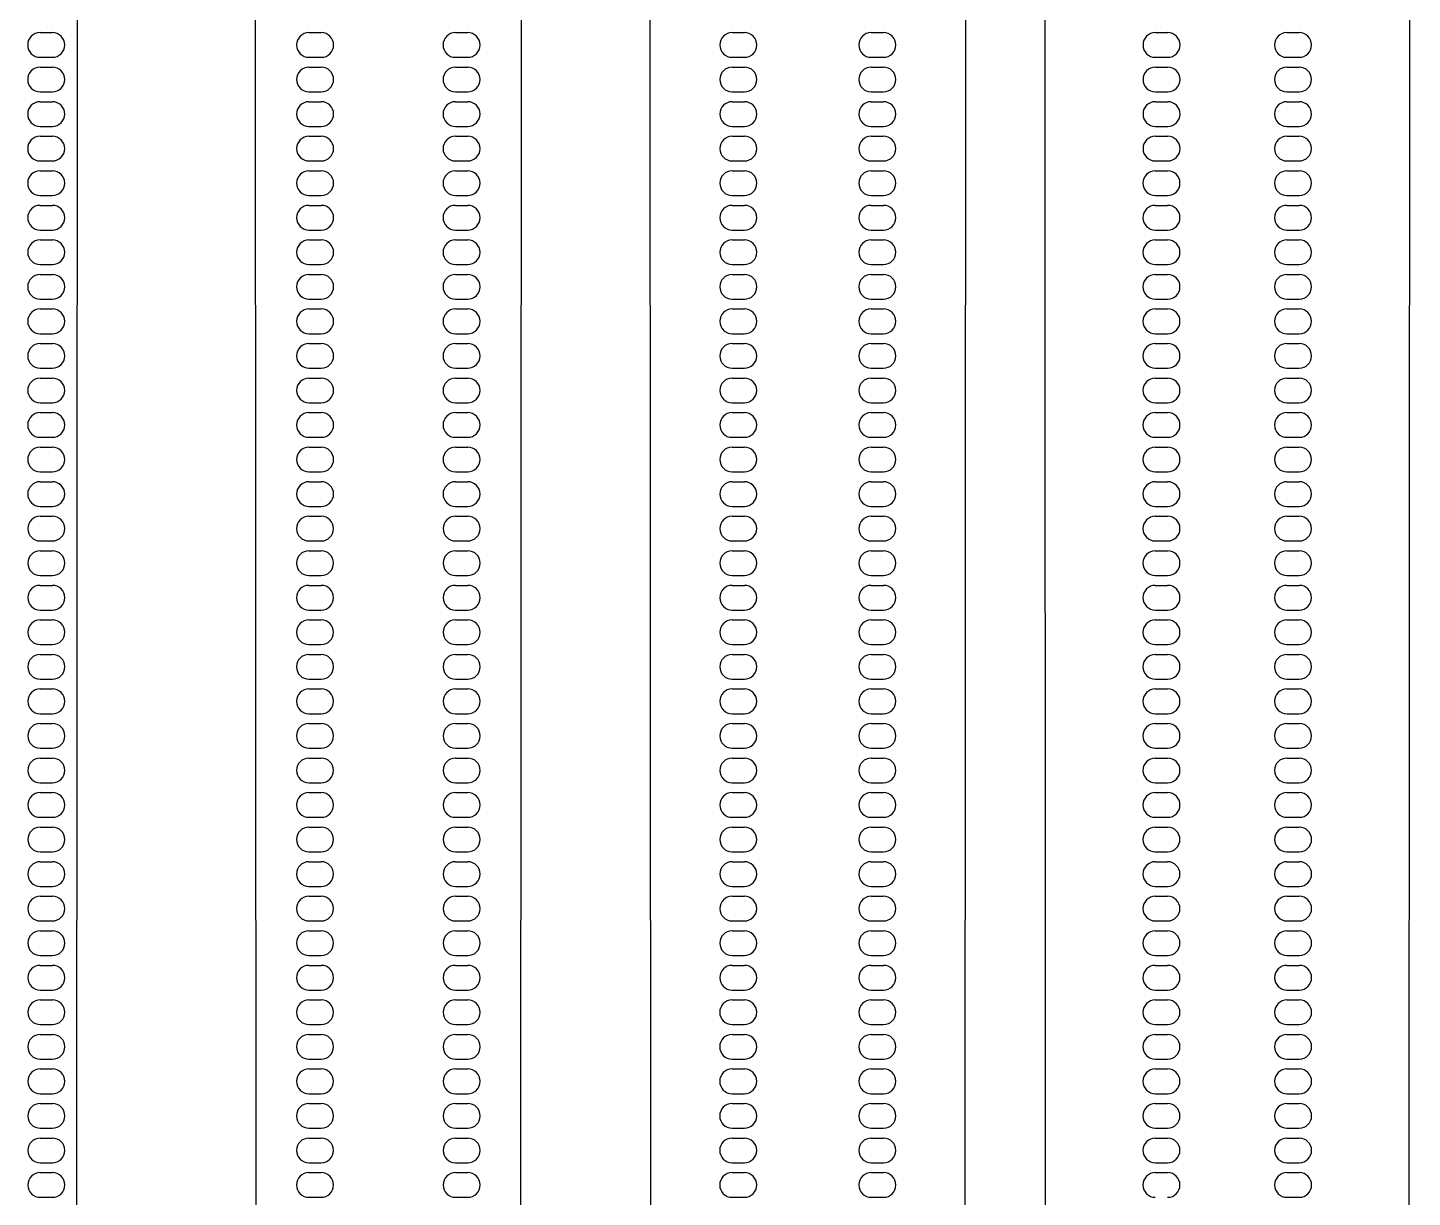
# Model space of a CAD drawing. Header units: millimetres. Extents: x -12.5 to 12.5, y -37.5 to 37.5.
# Drawn here: x 0.119 to 2.925, y 11.725 to 14.095 of the extents above; entities that cross this region are included whole.
import ezdxf

# ---------------------------------------------------------------- set-up
doc = ezdxf.new("R2010")
doc.units = ezdxf.units.MM

msp = doc.modelspace()

# ---------------------------------------------------------------- linework, layer by layer
at = {"color": 7, "linetype": 'Continuous'}
for p, q in [((0.2059, -13.45), (0.225, 24)), ((0.575, 24), (0.6, -25)), ((1.1, -25), (1.125, 24)), ((1.375, 24), (1.4, -25)), ((2, -25), (2.025, 24)), ((2.175, 24), (2.2, -25)), ((2.9, -25), (2.925, 24)), ((0.1442, 14.085), (0.1692, 14.085)), ((0.6891, 14.085), (0.7141, 14.085)), ((0.9859, 14.085), (1.0109, 14.085)), ((1.5467, 14.085), (1.5717, 14.085)), ((1.8283, 14.085), (1.8533, 14.085)), ((2.4043, 14.085), (2.4293, 14.085)), ((2.6707, 14.085), (2.6957, 14.085)), ((0.1442, 14.035), (0.1692, 14.035)), ((0.6891, 14.035), (0.7141, 14.035)), ((0.9859, 14.035), (1.0109, 14.035)), ((1.5467, 14.035), (1.5717, 14.035)), ((1.8283, 14.035), (1.8533, 14.035)), ((2.4043, 14.035), (2.4293, 14.035)), ((2.6707, 14.035), (2.6957, 14.035)), ((0.1442, 14.015), (0.1692, 14.015)), ((0.6891, 14.015), (0.7141, 14.015)), ((0.9859, 14.015), (1.0109, 14.015)), ((1.5467, 14.015), (1.5717, 14.015)), ((1.8283, 14.015), (1.8533, 14.015)), ((2.4043, 14.015), (2.4293, 14.015)), ((2.6707, 14.015), (2.6957, 14.015)), ((0.1442, 13.965), (0.1692, 13.965)), ((0.1442, 13.945), (0.1692, 13.945)), ((0.6891, 13.965), (0.7141, 13.965)), ((0.6891, 13.945), (0.7141, 13.945)), ((0.9859, 13.965), (1.0109, 13.965)), ((0.9859, 13.945), (1.0109, 13.945)), ((1.5467, 13.965), (1.5717, 13.965)), ((1.5467, 13.945), (1.5717, 13.945)), ((1.8283, 13.965), (1.8533, 13.965)), ((1.8283, 13.945), (1.8533, 13.945)), ((2.4043, 13.965), (2.4293, 13.965)), ((2.4043, 13.945), (2.4293, 13.945)), ((2.6707, 13.965), (2.6957, 13.965)), ((2.6707, 13.945), (2.6957, 13.945)), ((0.1442, 13.895), (0.1692, 13.895)), ((0.6891, 13.895), (0.7141, 13.895)), ((0.9859, 13.895), (1.0109, 13.895)), ((1.5467, 13.895), (1.5717, 13.895)), ((1.8283, 13.895), (1.8533, 13.895)), ((2.4043, 13.895), (2.4293, 13.895)), ((2.6707, 13.895), (2.6957, 13.895)), ((0.1442, 13.875), (0.1692, 13.875)), ((0.6891, 13.875), (0.7141, 13.875)), ((0.9859, 13.875), (1.0109, 13.875)), ((1.5467, 13.875), (1.5717, 13.875)), ((1.8283, 13.875), (1.8533, 13.875)), ((2.4043, 13.875), (2.4293, 13.875)), ((2.6707, 13.875), (2.6957, 13.875)), ((0.1442, 13.825), (0.1692, 13.825)), ((0.1442, 13.805), (0.1692, 13.805)), ((0.6891, 13.825), (0.7141, 13.825)), ((0.6891, 13.805), (0.7141, 13.805)), ((0.9859, 13.825), (1.0109, 13.825)), ((0.9859, 13.805), (1.0109, 13.805)), ((1.5467, 13.825), (1.5717, 13.825)), ((1.5467, 13.805), (1.5717, 13.805)), ((1.8283, 13.825), (1.8533, 13.825)), ((1.8283, 13.805), (1.8533, 13.805)), ((2.4042, 13.805), (2.4292, 13.805)), ((2.4043, 13.825), (2.4293, 13.825)), ((2.6707, 13.825), (2.6957, 13.825)), ((2.6708, 13.805), (2.6958, 13.805)), ((0.1442, 13.755), (0.1692, 13.755)), ((0.6891, 13.755), (0.7141, 13.755)), ((0.9859, 13.755), (1.0109, 13.755)), ((1.5467, 13.755), (1.5717, 13.755)), ((1.8283, 13.755), (1.8533, 13.755)), ((2.4042, 13.755), (2.4292, 13.755)), ((2.6708, 13.755), (2.6958, 13.755)), ((0.1443, 13.735), (0.1693, 13.735)), ((0.6891, 13.735), (0.7141, 13.735)), ((0.9859, 13.735), (1.0109, 13.735)), ((1.5467, 13.735), (1.5717, 13.735)), ((1.8283, 13.735), (1.8533, 13.735)), ((2.4042, 13.735), (2.4292, 13.735)), ((2.6708, 13.735), (2.6958, 13.735)), ((0.1443, 13.685), (0.1693, 13.685)), ((0.1443, 13.665), (0.1693, 13.665)), ((0.6891, 13.685), (0.7141, 13.685)), ((0.6891, 13.665), (0.7141, 13.665)), ((0.9859, 13.685), (1.0109, 13.685)), ((0.9859, 13.665), (1.0109, 13.665)), ((1.5467, 13.685), (1.5717, 13.685)), ((1.5467, 13.665), (1.5717, 13.665)), ((1.8283, 13.685), (1.8533, 13.685)), ((1.8283, 13.665), (1.8533, 13.665)), ((2.4042, 13.685), (2.4292, 13.685)), ((2.4042, 13.665), (2.4292, 13.665)), ((2.6708, 13.685), (2.6958, 13.685)), ((2.6708, 13.665), (2.6958, 13.665)), ((0.1443, 13.615), (0.1693, 13.615)), ((0.6891, 13.615), (0.7141, 13.615)), ((0.9859, 13.615), (1.0109, 13.615)), ((1.5467, 13.615), (1.5717, 13.615)), ((1.8283, 13.615), (1.8533, 13.615)), ((2.4042, 13.615), (2.4292, 13.615)), ((2.6708, 13.615), (2.6958, 13.615)), ((0.1443, 13.595), (0.1693, 13.595)), ((0.6891, 13.595), (0.7141, 13.595)), ((0.9859, 13.595), (1.0109, 13.595)), ((1.5467, 13.595), (1.5717, 13.595)), ((1.8283, 13.595), (1.8533, 13.595)), ((2.4042, 13.595), (2.4292, 13.595)), ((2.6708, 13.595), (2.6958, 13.595)), ((0.1443, 13.545), (0.1693, 13.545)), ((0.1443, 13.525), (0.1693, 13.525)), ((0.6891, 13.545), (0.7141, 13.545)), ((0.6891, 13.525), (0.7141, 13.525)), ((0.9859, 13.545), (1.0109, 13.545)), ((0.9859, 13.525), (1.0109, 13.525)), ((1.5467, 13.545), (1.5717, 13.545)), ((1.5467, 13.525), (1.5717, 13.525)), ((1.8283, 13.545), (1.8533, 13.545)), ((1.8283, 13.525), (1.8533, 13.525)), ((2.4042, 13.545), (2.4292, 13.545)), ((2.4042, 13.525), (2.4292, 13.525)), ((2.6708, 13.545), (2.6958, 13.545)), ((2.6708, 13.525), (2.6958, 13.525)), ((0.1443, 13.475), (0.1693, 13.475)), ((0.6891, 13.475), (0.7141, 13.475)), ((0.9859, 13.475), (1.0109, 13.475)), ((1.5467, 13.475), (1.5717, 13.475)), ((1.8283, 13.475), (1.8533, 13.475)), ((2.4042, 13.475), (2.4292, 13.475)), ((2.6708, 13.475), (2.6958, 13.475)), ((0.1443, 13.455), (0.1693, 13.455)), ((0.6891, 13.455), (0.7141, 13.455)), ((0.9859, 13.455), (1.0109, 13.455)), ((1.5466, 13.455), (1.5716, 13.455)), ((1.8284, 13.455), (1.8534, 13.455)), ((2.4042, 13.455), (2.4292, 13.455)), ((2.6708, 13.455), (2.6958, 13.455)), ((0.1443, 13.405), (0.1693, 13.405)), ((0.1443, 13.385), (0.1693, 13.385)), ((0.6891, 13.405), (0.7141, 13.405)), ((0.6891, 13.385), (0.7141, 13.385)), ((0.9859, 13.405), (1.0109, 13.405)), ((0.9859, 13.385), (1.0109, 13.385)), ((1.5466, 13.405), (1.5716, 13.405)), ((1.5466, 13.385), (1.5716, 13.385)), ((1.8284, 13.405), (1.8534, 13.405)), ((1.8284, 13.385), (1.8534, 13.385)), ((2.4042, 13.405), (2.4292, 13.405)), ((2.4042, 13.385), (2.4292, 13.385)), ((2.6708, 13.405), (2.6958, 13.405)), ((2.6708, 13.385), (2.6958, 13.385)), ((0.1443, 13.335), (0.1693, 13.335)), ((0.6891, 13.335), (0.7141, 13.335)), ((0.9859, 13.335), (1.0109, 13.335)), ((1.5466, 13.335), (1.5716, 13.335)), ((1.8284, 13.335), (1.8534, 13.335)), ((2.4042, 13.335), (2.4292, 13.335)), ((2.6708, 13.335), (2.6958, 13.335)), ((0.1443, 13.315), (0.1693, 13.315)), ((0.6891, 13.315), (0.7141, 13.315)), ((0.9859, 13.315), (1.0109, 13.315)), ((1.5466, 13.315), (1.5716, 13.315)), ((1.8284, 13.315), (1.8534, 13.315)), ((2.4042, 13.315), (2.4292, 13.315)), ((2.6708, 13.315), (2.6958, 13.315)), ((0.1443, 13.265), (0.1693, 13.265)), ((0.1443, 13.245), (0.1693, 13.245)), ((0.6891, 13.265), (0.7141, 13.265)), ((0.6891, 13.245), (0.7141, 13.245)), ((0.9859, 13.265), (1.0109, 13.265)), ((0.9859, 13.245), (1.0109, 13.245)), ((1.5466, 13.265), (1.5716, 13.265)), ((1.5466, 13.245), (1.5716, 13.245)), ((1.8284, 13.265), (1.8534, 13.265)), ((1.8284, 13.245), (1.8534, 13.245)), ((2.4042, 13.265), (2.4292, 13.265)), ((2.4042, 13.245), (2.4292, 13.245)), ((2.6708, 13.265), (2.6958, 13.265)), ((2.6708, 13.245), (2.6958, 13.245)), ((0.1443, 13.195), (0.1693, 13.195)), ((0.6891, 13.195), (0.7141, 13.195)), ((0.9859, 13.195), (1.0109, 13.195)), ((1.5466, 13.195), (1.5716, 13.195)), ((1.8284, 13.195), (1.8534, 13.195)), ((2.4042, 13.195), (2.4292, 13.195)), ((2.6708, 13.195), (2.6958, 13.195)), ((0.1443, 13.175), (0.1693, 13.175)), ((0.6891, 13.175), (0.7141, 13.175)), ((0.9859, 13.175), (1.0109, 13.175)), ((1.5466, 13.175), (1.5716, 13.175)), ((1.8284, 13.175), (1.8534, 13.175)), ((2.4042, 13.175), (2.4292, 13.175)), ((2.6708, 13.175), (2.6958, 13.175)), ((0.1443, 13.125), (0.1693, 13.125)), ((0.1444, 13.105), (0.1694, 13.105)), ((0.689, 13.105), (0.714, 13.105)), ((0.6891, 13.125), (0.7141, 13.125)), ((0.9859, 13.125), (1.0109, 13.125)), ((0.986, 13.105), (1.011, 13.105)), ((1.5466, 13.125), (1.5716, 13.125)), ((1.5466, 13.105), (1.5716, 13.105)), ((1.8284, 13.125), (1.8534, 13.125)), ((1.8284, 13.105), (1.8534, 13.105)), ((2.4042, 13.125), (2.4292, 13.125)), ((2.4042, 13.105), (2.4292, 13.105)), ((2.6708, 13.125), (2.6958, 13.125)), ((2.6708, 13.105), (2.6958, 13.105)), ((0.1444, 13.055), (0.1694, 13.055)), ((0.689, 13.055), (0.714, 13.055)), ((0.986, 13.055), (1.011, 13.055)), ((1.5466, 13.055), (1.5716, 13.055)), ((1.8284, 13.055), (1.8534, 13.055)), ((2.4042, 13.055), (2.4292, 13.055)), ((2.6708, 13.055), (2.6958, 13.055)), ((0.1444, 13.035), (0.1694, 13.035)), ((0.689, 13.035), (0.714, 13.035)), ((0.986, 13.035), (1.011, 13.035)), ((1.5466, 13.035), (1.5716, 13.035)), ((1.8284, 13.035), (1.8534, 13.035)), ((2.4042, 13.035), (2.4292, 13.035)), ((2.6708, 13.035), (2.6958, 13.035)), ((0.1444, 12.985), (0.1694, 12.985)), ((0.1444, 12.965), (0.1694, 12.965)), ((0.689, 12.985), (0.714, 12.985)), ((0.689, 12.965), (0.714, 12.965)), ((0.986, 12.985), (1.011, 12.985)), ((0.986, 12.965), (1.011, 12.965)), ((1.5466, 12.985), (1.5716, 12.985)), ((1.5466, 12.965), (1.5716, 12.965)), ((1.8284, 12.985), (1.8534, 12.985)), ((1.8284, 12.965), (1.8534, 12.965)), ((2.4042, 12.985), (2.4292, 12.985)), ((2.4042, 12.965), (2.4292, 12.965)), ((2.6708, 12.985), (2.6958, 12.985)), ((2.6708, 12.965), (2.6958, 12.965)), ((0.1444, 12.915), (0.1694, 12.915)), ((0.689, 12.915), (0.714, 12.915)), ((0.986, 12.915), (1.011, 12.915)), ((1.5466, 12.915), (1.5716, 12.915)), ((1.8284, 12.915), (1.8534, 12.915)), ((2.4042, 12.915), (2.4292, 12.915)), ((2.6708, 12.915), (2.6958, 12.915)), ((0.1444, 12.895), (0.1694, 12.895)), ((0.689, 12.895), (0.714, 12.895)), ((0.986, 12.895), (1.011, 12.895)), ((1.5466, 12.895), (1.5716, 12.895)), ((1.8284, 12.895), (1.8534, 12.895)), ((2.4042, 12.895), (2.4292, 12.895)), ((2.6708, 12.895), (2.6958, 12.895)), ((0.1444, 12.845), (0.1694, 12.845)), ((0.1444, 12.825), (0.1694, 12.825)), ((0.689, 12.845), (0.714, 12.845)), ((0.689, 12.825), (0.714, 12.825)), ((0.986, 12.845), (1.011, 12.845)), ((0.986, 12.825), (1.011, 12.825)), ((1.5466, 12.845), (1.5716, 12.845)), ((1.5466, 12.825), (1.5716, 12.825)), ((1.8284, 12.845), (1.8534, 12.845)), ((1.8284, 12.825), (1.8534, 12.825)), ((2.4042, 12.845), (2.4292, 12.845)), ((2.4042, 12.825), (2.4292, 12.825)), ((2.6708, 12.845), (2.6958, 12.845)), ((2.6708, 12.825), (2.6958, 12.825)), ((0.1444, 12.775), (0.1694, 12.775)), ((0.689, 12.775), (0.714, 12.775)), ((0.986, 12.775), (1.011, 12.775)), ((1.5466, 12.775), (1.5716, 12.775)), ((1.8284, 12.775), (1.8534, 12.775)), ((2.4042, 12.775), (2.4292, 12.775)), ((2.6708, 12.775), (2.6958, 12.775)), ((0.1444, 12.755), (0.1694, 12.755)), ((0.689, 12.755), (0.714, 12.755)), ((0.986, 12.755), (1.011, 12.755)), ((1.5466, 12.755), (1.5716, 12.755)), ((1.8284, 12.755), (1.8534, 12.755)), ((2.4042, 12.755), (2.4292, 12.755)), ((2.6708, 12.755), (2.6958, 12.755)), ((0.1444, 12.705), (0.1694, 12.705)), ((0.1444, 12.685), (0.1694, 12.685)), ((0.689, 12.705), (0.714, 12.705)), ((0.689, 12.685), (0.714, 12.685)), ((0.986, 12.705), (1.011, 12.705)), ((0.986, 12.685), (1.011, 12.685)), ((1.5466, 12.705), (1.5716, 12.705)), ((1.5466, 12.685), (1.5716, 12.685)), ((1.8284, 12.705), (1.8534, 12.705)), ((1.8284, 12.685), (1.8534, 12.685)), ((2.4042, 12.705), (2.4292, 12.705)), ((2.4042, 12.685), (2.4292, 12.685)), ((2.6708, 12.705), (2.6958, 12.705)), ((2.6708, 12.685), (2.6958, 12.685)), ((0.1444, 12.635), (0.1694, 12.635)), ((0.689, 12.635), (0.714, 12.635)), ((0.986, 12.635), (1.011, 12.635)), ((1.5466, 12.635), (1.5716, 12.635)), ((1.8284, 12.635), (1.8534, 12.635)), ((2.4042, 12.635), (2.4292, 12.635)), ((2.6708, 12.635), (2.6958, 12.635)), ((0.1444, 12.615), (0.1694, 12.615)), ((0.689, 12.615), (0.714, 12.615)), ((0.986, 12.615), (1.011, 12.615)), ((1.5466, 12.615), (1.5716, 12.615)), ((1.8284, 12.615), (1.8534, 12.615)), ((2.4042, 12.615), (2.4292, 12.615)), ((2.6708, 12.615), (2.6958, 12.615)), ((0.1444, 12.565), (0.1694, 12.565)), ((0.1444, 12.545), (0.1694, 12.545)), ((0.689, 12.565), (0.714, 12.565)), ((0.689, 12.545), (0.714, 12.545)), ((0.986, 12.565), (1.011, 12.565)), ((0.986, 12.545), (1.011, 12.545)), ((1.5466, 12.565), (1.5716, 12.565)), ((1.5466, 12.545), (1.5716, 12.545)), ((1.8284, 12.565), (1.8534, 12.565)), ((1.8284, 12.545), (1.8534, 12.545)), ((2.4042, 12.565), (2.4292, 12.565)), ((2.4042, 12.545), (2.4292, 12.545)), ((2.6708, 12.565), (2.6958, 12.565)), ((2.6708, 12.545), (2.6958, 12.545)), ((0.1444, 12.495), (0.1694, 12.495)), ((0.689, 12.495), (0.714, 12.495)), ((0.986, 12.495), (1.011, 12.495)), ((1.5466, 12.495), (1.5716, 12.495)), ((1.8284, 12.495), (1.8534, 12.495)), ((2.4042, 12.495), (2.4292, 12.495)), ((2.6708, 12.495), (2.6958, 12.495)), ((0.1444, 12.475), (0.1694, 12.475)), ((0.689, 12.475), (0.714, 12.475)), ((0.986, 12.475), (1.011, 12.475)), ((1.5466, 12.475), (1.5716, 12.475)), ((1.8284, 12.475), (1.8534, 12.475)), ((2.4041, 12.475), (2.4291, 12.475)), ((2.6709, 12.475), (2.6959, 12.475)), ((0.1444, 12.425), (0.1694, 12.425)), ((0.1445, 12.405), (0.1695, 12.405)), ((0.689, 12.425), (0.714, 12.425)), ((0.689, 12.405), (0.714, 12.405)), ((0.986, 12.425), (1.011, 12.425)), ((0.986, 12.405), (1.011, 12.405)), ((1.5466, 12.425), (1.5716, 12.425)), ((1.5466, 12.405), (1.5716, 12.405)), ((1.8284, 12.425), (1.8534, 12.425)), ((1.8284, 12.405), (1.8534, 12.405)), ((2.4041, 12.425), (2.4291, 12.425)), ((2.4041, 12.405), (2.4291, 12.405)), ((2.6709, 12.425), (2.6959, 12.425)), ((2.6709, 12.405), (2.6959, 12.405)), ((0.1445, 12.355), (0.1695, 12.355)), ((0.689, 12.355), (0.714, 12.355)), ((0.986, 12.355), (1.011, 12.355)), ((1.5466, 12.355), (1.5716, 12.355)), ((1.8284, 12.355), (1.8534, 12.355)), ((2.4041, 12.355), (2.4291, 12.355)), ((2.6709, 12.355), (2.6959, 12.355)), ((0.1445, 12.335), (0.1695, 12.335)), ((0.689, 12.335), (0.714, 12.335)), ((0.986, 12.335), (1.011, 12.335)), ((1.5466, 12.335), (1.5716, 12.335)), ((1.8284, 12.335), (1.8534, 12.335)), ((2.4041, 12.335), (2.4291, 12.335)), ((2.6709, 12.335), (2.6959, 12.335)), ((0.1445, 12.285), (0.1695, 12.285)), ((0.1445, 12.265), (0.1695, 12.265)), ((0.689, 12.285), (0.714, 12.285)), ((0.689, 12.265), (0.714, 12.265)), ((0.986, 12.285), (1.011, 12.285)), ((0.986, 12.265), (1.011, 12.265)), ((1.5466, 12.285), (1.5716, 12.285)), ((1.5466, 12.265), (1.5716, 12.265)), ((1.8284, 12.285), (1.8534, 12.285)), ((1.8284, 12.265), (1.8534, 12.265)), ((2.4041, 12.285), (2.4291, 12.285)), ((2.4041, 12.265), (2.4291, 12.265)), ((2.6709, 12.285), (2.6959, 12.285)), ((2.6709, 12.265), (2.6959, 12.265)), ((0.1445, 12.215), (0.1695, 12.215)), ((0.689, 12.215), (0.714, 12.215)), ((0.986, 12.215), (1.011, 12.215)), ((1.5466, 12.215), (1.5716, 12.215)), ((1.8284, 12.215), (1.8534, 12.215)), ((2.4041, 12.215), (2.4291, 12.215)), ((2.6709, 12.215), (2.6959, 12.215)), ((0.1445, 12.195), (0.1695, 12.195)), ((0.689, 12.195), (0.714, 12.195)), ((0.986, 12.195), (1.011, 12.195)), ((1.5466, 12.195), (1.5716, 12.195)), ((1.8284, 12.195), (1.8534, 12.195)), ((2.4041, 12.195), (2.4291, 12.195)), ((2.6709, 12.195), (2.6959, 12.195)), ((0.1445, 12.145), (0.1695, 12.145)), ((0.1445, 12.125), (0.1695, 12.125)), ((0.689, 12.145), (0.714, 12.145)), ((0.689, 12.125), (0.714, 12.125)), ((0.986, 12.145), (1.011, 12.145)), ((0.986, 12.125), (1.011, 12.125)), ((1.5465, 12.125), (1.5715, 12.125)), ((1.5466, 12.145), (1.5716, 12.145)), ((1.8284, 12.145), (1.8534, 12.145)), ((1.8285, 12.125), (1.8535, 12.125)), ((2.4041, 12.145), (2.4291, 12.145)), ((2.4041, 12.125), (2.4291, 12.125)), ((2.6709, 12.145), (2.6959, 12.145)), ((2.6709, 12.125), (2.6959, 12.125)), ((0.1445, 12.075), (0.1695, 12.075)), ((0.689, 12.075), (0.714, 12.075)), ((0.986, 12.075), (1.011, 12.075)), ((1.5465, 12.075), (1.5715, 12.075)), ((1.8285, 12.075), (1.8535, 12.075)), ((2.4041, 12.075), (2.4291, 12.075)), ((2.6709, 12.075), (2.6959, 12.075)), ((0.1445, 12.055), (0.1695, 12.055)), ((0.689, 12.055), (0.714, 12.055)), ((0.986, 12.055), (1.011, 12.055)), ((1.5465, 12.055), (1.5715, 12.055)), ((1.8285, 12.055), (1.8535, 12.055)), ((2.4041, 12.055), (2.4291, 12.055)), ((2.6709, 12.055), (2.6959, 12.055)), ((0.1445, 12.005), (0.1695, 12.005)), ((0.1445, 11.985), (0.1695, 11.985)), ((0.689, 12.005), (0.714, 12.005)), ((0.689, 11.985), (0.714, 11.985)), ((0.986, 12.005), (1.011, 12.005)), ((0.986, 11.985), (1.011, 11.985)), ((1.5465, 12.005), (1.5715, 12.005)), ((1.5465, 11.985), (1.5715, 11.985)), ((1.8285, 12.005), (1.8535, 12.005)), ((1.8285, 11.985), (1.8535, 11.985)), ((2.4041, 12.005), (2.4291, 12.005)), ((2.4041, 11.985), (2.4291, 11.985)), ((2.6709, 12.005), (2.6959, 12.005)), ((2.6709, 11.985), (2.6959, 11.985)), ((0.1445, 11.935), (0.1695, 11.935)), ((0.689, 11.935), (0.714, 11.935)), ((0.986, 11.935), (1.011, 11.935)), ((1.5465, 11.935), (1.5715, 11.935)), ((1.8285, 11.935), (1.8535, 11.935)), ((2.4041, 11.935), (2.4291, 11.935)), ((2.6709, 11.935), (2.6959, 11.935)), ((0.1445, 11.915), (0.1695, 11.915)), ((0.689, 11.915), (0.714, 11.915)), ((0.986, 11.915), (1.011, 11.915)), ((1.5465, 11.915), (1.5715, 11.915)), ((1.8285, 11.915), (1.8535, 11.915)), ((2.4041, 11.915), (2.4291, 11.915)), ((2.6709, 11.915), (2.6959, 11.915)), ((0.1445, 11.865), (0.1695, 11.865)), ((0.1445, 11.845), (0.1695, 11.845)), ((0.689, 11.865), (0.714, 11.865)), ((0.689, 11.845), (0.714, 11.845)), ((0.986, 11.865), (1.011, 11.865)), ((0.986, 11.845), (1.011, 11.845)), ((1.5465, 11.865), (1.5715, 11.865)), ((1.5465, 11.845), (1.5715, 11.845)), ((1.8285, 11.865), (1.8535, 11.865)), ((1.8285, 11.845), (1.8535, 11.845)), ((2.4041, 11.865), (2.4291, 11.865)), ((2.4041, 11.845), (2.4291, 11.845)), ((2.6709, 11.865), (2.6959, 11.865)), ((2.6709, 11.845), (2.6959, 11.845)), ((0.1445, 11.795), (0.1695, 11.795)), ((0.689, 11.795), (0.714, 11.795)), ((0.986, 11.795), (1.011, 11.795)), ((1.5465, 11.795), (1.5715, 11.795)), ((1.8285, 11.795), (1.8535, 11.795)), ((2.4041, 11.795), (2.4291, 11.795)), ((2.6709, 11.795), (2.6959, 11.795)), ((0.1445, 11.775), (0.1695, 11.775)), ((0.6889, 11.775), (0.7139, 11.775)), ((0.9861, 11.775), (1.0111, 11.775)), ((1.5465, 11.775), (1.5715, 11.775)), ((1.8285, 11.775), (1.8535, 11.775)), ((2.4041, 11.775), (2.4291, 11.775)), ((2.6709, 11.775), (2.6959, 11.775)), ((0.1445, 11.725), (0.1695, 11.725)), ((0.6889, 11.725), (0.7139, 11.725)), ((0.9861, 11.725), (1.0111, 11.725)), ((1.5465, 11.725), (1.5715, 11.725)), ((1.8285, 11.725), (1.8535, 11.725)), ((2.6709, 11.725), (2.6959, 11.725))]:
    msp.add_line(p, q, dxfattribs=at)
for centre, start, end in [((0.1442, 14.06), 90, 270), ((0.1692, 14.06), 270, 90), ((0.6891, 14.06), 90, 270), ((0.7141, 14.06), 270, 90), ((0.9859, 14.06), 90, 270), ((1.0109, 14.06), 270, 90), ((1.5467, 14.06), 90, 270), ((1.5717, 14.06), 270, 90), ((1.8283, 14.06), 90, 270), ((1.8533, 14.06), 270, 90), ((2.4043, 14.06), 90, 270), ((2.4293, 14.06), 270, 90), ((2.6707, 14.06), 90, 270), ((2.6957, 14.06), 270, 90), ((0.1442, 13.99), 90, 270), ((0.1692, 13.99), 270, 90), ((0.6891, 13.99), 90, 270), ((0.7141, 13.99), 270, 90), ((0.9859, 13.99), 90, 270), ((1.0109, 13.99), 270, 90), ((1.5467, 13.99), 90, 270), ((1.5717, 13.99), 270, 90), ((1.8283, 13.99), 90, 270), ((1.8533, 13.99), 270, 90), ((2.4043, 13.99), 90, 270), ((2.4293, 13.99), 270, 90), ((2.6707, 13.99), 90, 270), ((2.6957, 13.99), 270, 90), ((0.1442, 13.92), 90, 270), ((0.1692, 13.92), 270, 90), ((0.6891, 13.92), 90, 270), ((0.7141, 13.92), 270, 90), ((0.9859, 13.92), 90, 270), ((1.0109, 13.92), 270, 90), ((1.5467, 13.92), 90, 270), ((1.5717, 13.92), 270, 90), ((1.8283, 13.92), 90, 270), ((1.8533, 13.92), 270, 90), ((2.4043, 13.92), 90, 270), ((2.4293, 13.92), 270, 90), ((2.6707, 13.92), 90, 270), ((2.6957, 13.92), 270, 90), ((0.1442, 13.85), 90, 270), ((0.1692, 13.85), 270, 90), ((0.6891, 13.85), 90, 270), ((0.7141, 13.85), 270, 90), ((0.9859, 13.85), 90, 270), ((1.0109, 13.85), 270, 90), ((1.5467, 13.85), 90, 270), ((1.5717, 13.85), 270, 90), ((1.8283, 13.85), 90, 270), ((1.8533, 13.85), 270, 90), ((2.4043, 13.85), 90, 270), ((2.4293, 13.85), 270, 90), ((2.6707, 13.85), 90, 270), ((2.6957, 13.85), 270, 90), ((0.1442, 13.78), 90, 270), ((0.1692, 13.78), 270, 90), ((0.6891, 13.78), 90, 270), ((0.7141, 13.78), 270, 90), ((0.9859, 13.78), 90, 270), ((1.0109, 13.78), 270, 90), ((1.5467, 13.78), 90, 270), ((1.5717, 13.78), 270, 90), ((1.8283, 13.78), 90, 270), ((1.8533, 13.78), 270, 90), ((2.4042, 13.78), 90, 270), ((2.4292, 13.78), 270, 90), ((2.6708, 13.78), 90, 270), ((2.6958, 13.78), 270, 90), ((0.1443, 13.71), 90, 270), ((0.1693, 13.71), 270, 90), ((0.6891, 13.71), 90, 270), ((0.7141, 13.71), 270, 90), ((0.9859, 13.71), 90, 270), ((1.0109, 13.71), 270, 90), ((1.5467, 13.71), 90, 270), ((1.5717, 13.71), 270, 90), ((1.8283, 13.71), 90, 270), ((1.8533, 13.71), 270, 90), ((2.4042, 13.71), 90, 270), ((2.4292, 13.71), 270, 90), ((2.6708, 13.71), 90, 270), ((2.6958, 13.71), 270, 90), ((0.1443, 13.64), 90, 270), ((0.1693, 13.64), 270, 90), ((0.6891, 13.64), 90, 270), ((0.7141, 13.64), 270, 90), ((0.9859, 13.64), 90, 270), ((1.0109, 13.64), 270, 90), ((1.5467, 13.64), 90, 270), ((1.5717, 13.64), 270, 90), ((1.8283, 13.64), 90, 270), ((1.8533, 13.64), 270, 90), ((2.4042, 13.64), 90, 270), ((2.4292, 13.64), 270, 90), ((2.6708, 13.64), 90, 270), ((2.6958, 13.64), 270, 90), ((0.1443, 13.57), 90, 270), ((0.1693, 13.57), 270, 90), ((0.6891, 13.57), 90, 270), ((0.7141, 13.57), 270, 90), ((0.9859, 13.57), 90, 270), ((1.0109, 13.57), 270, 90), ((1.5467, 13.57), 90, 270), ((1.5717, 13.57), 270, 90), ((1.8283, 13.57), 90, 270), ((1.8533, 13.57), 270, 90), ((2.4042, 13.57), 90, 270), ((2.4292, 13.57), 270, 90), ((2.6708, 13.57), 90, 270), ((2.6958, 13.57), 270, 90), ((0.1443, 13.5), 90, 270), ((0.1693, 13.5), 270, 90), ((0.6891, 13.5), 90, 270), ((0.7141, 13.5), 270, 90), ((0.9859, 13.5), 90, 270), ((1.0109, 13.5), 270, 90), ((1.5467, 13.5), 90, 270), ((1.5717, 13.5), 270, 90), ((1.8283, 13.5), 90, 270), ((1.8533, 13.5), 270, 90), ((2.4042, 13.5), 90, 270), ((2.4292, 13.5), 270, 90), ((2.6708, 13.5), 90, 270), ((2.6958, 13.5), 270, 90), ((0.1443, 13.43), 90, 270), ((0.1693, 13.43), 270, 90), ((0.6891, 13.43), 90, 270), ((0.7141, 13.43), 270, 90), ((0.9859, 13.43), 90, 270), ((1.0109, 13.43), 270, 90), ((1.5466, 13.43), 90, 270), ((1.5716, 13.43), 270, 90), ((1.8284, 13.43), 90, 270), ((1.8534, 13.43), 270, 90), ((2.4042, 13.43), 90, 270), ((2.4292, 13.43), 270, 90), ((2.6708, 13.43), 90, 270), ((2.6958, 13.43), 270, 90), ((0.1443, 13.36), 90, 270), ((0.1693, 13.36), 270, 90), ((0.6891, 13.36), 90, 270), ((0.7141, 13.36), 270, 90), ((0.9859, 13.36), 90, 270), ((1.0109, 13.36), 270, 90), ((1.5466, 13.36), 90, 270), ((1.5716, 13.36), 270, 90), ((1.8284, 13.36), 90, 270), ((1.8534, 13.36), 270, 90), ((2.4042, 13.36), 90, 270), ((2.4292, 13.36), 270, 90), ((2.6708, 13.36), 90, 270), ((2.6958, 13.36), 270, 90), ((0.1443, 13.29), 90, 270), ((0.1693, 13.29), 270, 90), ((0.6891, 13.29), 90, 270), ((0.7141, 13.29), 270, 90), ((0.9859, 13.29), 90, 270), ((1.0109, 13.29), 270, 90), ((1.5466, 13.29), 90, 270), ((1.5716, 13.29), 270, 90), ((1.8284, 13.29), 90, 270), ((1.8534, 13.29), 270, 90), ((2.4042, 13.29), 90, 270), ((2.4292, 13.29), 270, 90), ((2.6708, 13.29), 90, 270), ((2.6958, 13.29), 270, 90), ((0.1443, 13.22), 90, 270), ((0.1693, 13.22), 270, 90), ((0.6891, 13.22), 90, 270), ((0.7141, 13.22), 270, 90), ((0.9859, 13.22), 90, 270), ((1.0109, 13.22), 270, 90), ((1.5466, 13.22), 90, 270), ((1.5716, 13.22), 270, 90), ((1.8284, 13.22), 90, 270), ((1.8534, 13.22), 270, 90), ((2.4042, 13.22), 90, 270), ((2.4292, 13.22), 270, 90), ((2.6708, 13.22), 90, 270), ((2.6958, 13.22), 270, 90), ((0.1443, 13.15), 90, 270), ((0.1693, 13.15), 270, 90), ((0.6891, 13.15), 90, 270), ((0.7141, 13.15), 270, 90), ((0.9859, 13.15), 90, 270), ((1.0109, 13.15), 270, 90), ((1.5466, 13.15), 90, 270), ((1.5716, 13.15), 270, 90), ((1.8284, 13.15), 90, 270), ((1.8534, 13.15), 270, 90), ((2.4042, 13.15), 90, 270), ((2.4292, 13.15), 270, 90), ((2.6708, 13.15), 90, 270), ((2.6958, 13.15), 270, 90), ((0.1444, 13.08), 90, 270), ((0.1694, 13.08), 270, 90), ((0.689, 13.08), 90, 270), ((0.714, 13.08), 270, 90), ((0.986, 13.08), 90, 270), ((1.011, 13.08), 270, 90), ((1.5466, 13.08), 90, 270), ((1.5716, 13.08), 270, 90), ((1.8284, 13.08), 90, 270), ((1.8534, 13.08), 270, 90), ((2.4042, 13.08), 90, 270), ((2.4292, 13.08), 270, 90), ((2.6708, 13.08), 90, 270), ((2.6958, 13.08), 270, 90), ((0.1444, 13.01), 90, 270), ((0.1694, 13.01), 270, 90), ((0.689, 13.01), 90, 270), ((0.714, 13.01), 270, 90), ((0.986, 13.01), 90, 270), ((1.011, 13.01), 270, 90), ((1.5466, 13.01), 90, 270), ((1.5716, 13.01), 270, 90), ((1.8284, 13.01), 90, 270), ((1.8534, 13.01), 270, 90), ((2.4042, 13.01), 90, 270), ((2.4292, 13.01), 270, 90), ((2.6708, 13.01), 90, 270), ((2.6958, 13.01), 270, 90), ((0.1444, 12.94), 90, 270), ((0.1694, 12.94), 270, 90), ((0.689, 12.94), 90, 270), ((0.714, 12.94), 270, 90), ((0.986, 12.94), 90, 270), ((1.011, 12.94), 270, 90), ((1.5466, 12.94), 90, 270), ((1.5716, 12.94), 270, 90), ((1.8284, 12.94), 90, 270), ((1.8534, 12.94), 270, 90), ((2.4042, 12.94), 90, 270), ((2.4292, 12.94), 270, 90), ((2.6708, 12.94), 90, 270), ((2.6958, 12.94), 270, 90), ((0.1444, 12.87), 90, 270), ((0.1694, 12.87), 270, 90), ((0.689, 12.87), 90, 270), ((0.714, 12.87), 270, 90), ((0.986, 12.87), 90, 270), ((1.011, 12.87), 270, 90), ((1.5466, 12.87), 90, 270), ((1.5716, 12.87), 270, 90), ((1.8284, 12.87), 90, 270), ((1.8534, 12.87), 270, 90), ((2.4042, 12.87), 90, 270), ((2.4292, 12.87), 270, 90), ((2.6708, 12.87), 90, 270), ((2.6958, 12.87), 270, 90), ((0.1444, 12.8), 90, 270), ((0.1694, 12.8), 270, 90), ((0.689, 12.8), 90, 270), ((0.714, 12.8), 270, 90), ((0.986, 12.8), 90, 270), ((1.011, 12.8), 270, 90), ((1.5466, 12.8), 90, 270), ((1.5716, 12.8), 270, 90), ((1.8284, 12.8), 90, 270), ((1.8534, 12.8), 270, 90), ((2.4042, 12.8), 90, 270), ((2.4292, 12.8), 270, 90), ((2.6708, 12.8), 90, 270), ((2.6958, 12.8), 270, 90), ((0.1444, 12.73), 90, 270), ((0.1694, 12.73), 270, 90), ((0.689, 12.73), 90, 270), ((0.714, 12.73), 270, 90), ((0.986, 12.73), 90, 270), ((1.011, 12.73), 270, 90), ((1.5466, 12.73), 90, 270), ((1.5716, 12.73), 270, 90), ((1.8284, 12.73), 90, 270), ((1.8534, 12.73), 270, 90), ((2.4042, 12.73), 90, 270), ((2.4292, 12.73), 270, 90), ((2.6708, 12.73), 90, 270), ((2.6958, 12.73), 270, 90), ((0.1444, 12.66), 90, 270), ((0.1694, 12.66), 270, 90), ((0.689, 12.66), 90, 270), ((0.714, 12.66), 270, 90), ((0.986, 12.66), 90, 270), ((1.011, 12.66), 270, 90), ((1.5466, 12.66), 90, 270), ((1.5716, 12.66), 270, 90), ((1.8284, 12.66), 90, 270), ((1.8534, 12.66), 270, 90), ((2.4042, 12.66), 90, 270), ((2.4292, 12.66), 270, 90), ((2.6708, 12.66), 90, 270), ((2.6958, 12.66), 270, 90), ((0.1444, 12.59), 90, 270), ((0.1694, 12.59), 270, 90), ((0.689, 12.59), 90, 270), ((0.714, 12.59), 270, 90), ((0.986, 12.59), 90, 270), ((1.011, 12.59), 270, 90), ((1.5466, 12.59), 90, 270), ((1.5716, 12.59), 270, 90), ((1.8284, 12.59), 90, 270), ((1.8534, 12.59), 270, 90), ((2.4042, 12.59), 90, 270), ((2.4292, 12.59), 270, 90), ((2.6708, 12.59), 90, 270), ((2.6958, 12.59), 270, 90), ((0.1444, 12.52), 90, 270), ((0.1694, 12.52), 270, 90), ((0.689, 12.52), 90, 270), ((0.714, 12.52), 270, 90), ((0.986, 12.52), 90, 270), ((1.011, 12.52), 270, 90), ((1.5466, 12.52), 90, 270), ((1.5716, 12.52), 270, 90), ((1.8284, 12.52), 90, 270), ((1.8534, 12.52), 270, 90), ((2.4042, 12.52), 90, 270), ((2.4292, 12.52), 270, 90), ((2.6708, 12.52), 90, 270), ((2.6958, 12.52), 270, 90), ((0.1444, 12.45), 90, 270), ((0.1694, 12.45), 270, 90), ((0.689, 12.45), 90, 270), ((0.714, 12.45), 270, 90), ((0.986, 12.45), 90, 270), ((1.011, 12.45), 270, 90), ((1.5466, 12.45), 90, 270), ((1.5716, 12.45), 270, 90), ((1.8284, 12.45), 90, 270), ((1.8534, 12.45), 270, 90), ((2.4041, 12.45), 90, 270), ((2.4291, 12.45), 270, 90), ((2.6709, 12.45), 90, 270), ((2.6959, 12.45), 270, 90), ((0.1445, 12.38), 90, 270), ((0.1695, 12.38), 270, 90), ((0.689, 12.38), 90, 270), ((0.714, 12.38), 270, 90), ((0.986, 12.38), 90, 270), ((1.011, 12.38), 270, 90), ((1.5466, 12.38), 90, 270), ((1.5716, 12.38), 270, 90), ((1.8284, 12.38), 90, 270), ((1.8534, 12.38), 270, 90), ((2.4041, 12.38), 90, 270), ((2.4291, 12.38), 270, 90), ((2.6709, 12.38), 90, 270), ((2.6959, 12.38), 270, 90), ((0.1445, 12.31), 90, 270), ((0.1695, 12.31), 270, 90), ((0.689, 12.31), 90, 270), ((0.714, 12.31), 270, 90), ((0.986, 12.31), 90, 270), ((1.011, 12.31), 270, 90), ((1.5466, 12.31), 90, 270), ((1.5716, 12.31), 270, 90), ((1.8284, 12.31), 90, 270), ((1.8534, 12.31), 270, 90), ((2.4041, 12.31), 90, 270), ((2.4291, 12.31), 270, 90), ((2.6709, 12.31), 90, 270), ((2.6959, 12.31), 270, 90), ((0.1445, 12.24), 90, 270), ((0.1695, 12.24), 270, 90), ((0.689, 12.24), 90, 270), ((0.714, 12.24), 270, 90), ((0.986, 12.24), 90, 270), ((1.011, 12.24), 270, 90), ((1.5466, 12.24), 90, 270), ((1.5716, 12.24), 270, 90), ((1.8284, 12.24), 90, 270), ((1.8534, 12.24), 270, 90), ((2.4041, 12.24), 90, 270), ((2.4291, 12.24), 270, 90), ((2.6709, 12.24), 90, 270), ((2.6959, 12.24), 270, 90), ((0.1445, 12.17), 90, 270), ((0.1695, 12.17), 270, 90), ((0.689, 12.17), 90, 270), ((0.714, 12.17), 270, 90), ((0.986, 12.17), 90, 270), ((1.011, 12.17), 270, 90), ((1.5466, 12.17), 90, 270), ((1.5716, 12.17), 270, 90), ((1.8284, 12.17), 90, 270), ((1.8534, 12.17), 270, 90), ((2.4041, 12.17), 90, 270), ((2.4291, 12.17), 270, 90), ((2.6709, 12.17), 90, 270), ((2.6959, 12.17), 270, 90), ((0.1445, 12.1), 90, 270), ((0.1695, 12.1), 270, 90), ((0.689, 12.1), 90, 270), ((0.714, 12.1), 270, 90), ((0.986, 12.1), 90, 270), ((1.011, 12.1), 270, 90), ((1.5465, 12.1), 90, 270), ((1.5715, 12.1), 270, 90), ((1.8285, 12.1), 90, 270), ((1.8535, 12.1), 270, 90), ((2.4041, 12.1), 90, 270), ((2.4291, 12.1), 270, 90), ((2.6709, 12.1), 90, 270), ((2.6959, 12.1), 270, 90), ((0.1445, 12.03), 90, 270), ((0.1695, 12.03), 270, 90), ((0.689, 12.03), 90, 270), ((0.714, 12.03), 270, 90), ((0.986, 12.03), 90, 270), ((1.011, 12.03), 270, 90), ((1.5465, 12.03), 90, 270), ((1.5715, 12.03), 270, 90), ((1.8285, 12.03), 90, 270), ((1.8535, 12.03), 270, 90), ((2.4041, 12.03), 90, 270), ((2.4291, 12.03), 270, 90), ((2.6709, 12.03), 90, 270), ((2.6959, 12.03), 270, 90), ((0.1445, 11.96), 90, 270), ((0.1695, 11.96), 270, 90), ((0.689, 11.96), 90, 270), ((0.714, 11.96), 270, 90), ((0.986, 11.96), 90, 270), ((1.011, 11.96), 270, 90), ((1.5465, 11.96), 90, 270), ((1.5715, 11.96), 270, 90), ((1.8285, 11.96), 90, 270), ((1.8535, 11.96), 270, 90), ((2.4041, 11.96), 90, 270), ((2.4291, 11.96), 270, 90), ((2.6709, 11.96), 90, 270), ((2.6959, 11.96), 270, 90), ((0.1445, 11.89), 90, 270), ((0.1695, 11.89), 270, 90), ((0.689, 11.89), 90, 270), ((0.714, 11.89), 270, 90), ((0.986, 11.89), 90, 270), ((1.011, 11.89), 270, 90), ((1.5465, 11.89), 90, 270), ((1.5715, 11.89), 270, 90), ((1.8285, 11.89), 90, 270), ((1.8535, 11.89), 270, 90), ((2.4041, 11.89), 90, 270), ((2.4291, 11.89), 270, 90), ((2.6709, 11.89), 90, 270), ((2.6959, 11.89), 270, 90), ((0.1445, 11.82), 90, 270), ((0.1695, 11.82), 270, 90), ((0.689, 11.82), 90, 270), ((0.714, 11.82), 270, 90), ((0.986, 11.82), 90, 270), ((1.011, 11.82), 270, 90), ((1.5465, 11.82), 90, 270), ((1.5715, 11.82), 270, 90), ((1.8285, 11.82), 90, 270), ((1.8535, 11.82), 270, 90), ((2.4041, 11.82), 90, 270), ((2.4291, 11.82), 270, 90), ((2.6709, 11.82), 90, 270), ((2.6959, 11.82), 270, 90), ((0.1445, 11.75), 90, 270), ((0.1695, 11.75), 270, 90), ((0.6889, 11.75), 90, 270), ((0.7139, 11.75), 270, 90), ((0.9861, 11.75), 90, 270), ((1.0111, 11.75), 270, 90), ((1.5465, 11.75), 90, 270), ((1.5715, 11.75), 270, 90), ((1.8285, 11.75), 90, 270), ((1.8535, 11.75), 270, 90), ((2.4041, 11.75), 90, 270), ((2.4291, 11.75), 270, 90), ((2.6709, 11.75), 90, 270), ((2.6959, 11.75), 270, 90)]:
    msp.add_arc(centre, 0.025, start, end, dxfattribs=at)

doc.saveas('drawing.dxf')
